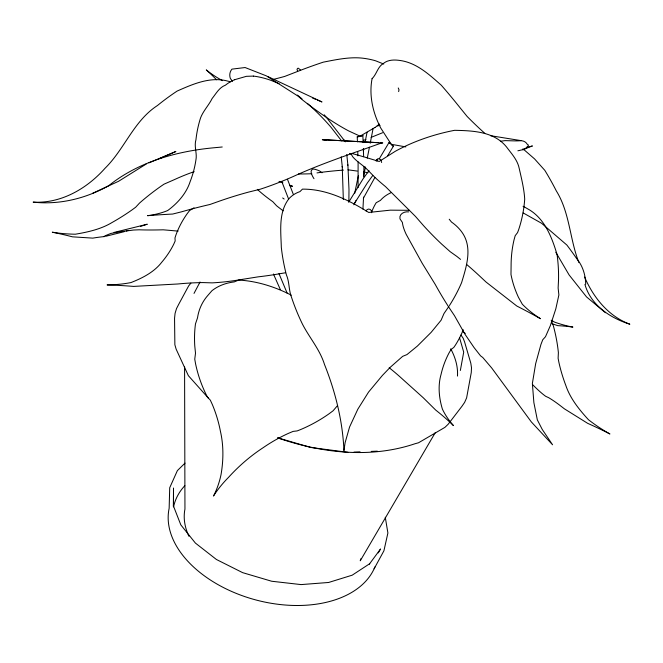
<?xml version="1.0" encoding="UTF-8"?>
<svg xmlns="http://www.w3.org/2000/svg" width="663" height="663" viewBox="0 0 663 663"><rect width="100%" height="100%" fill="white"/><g stroke="black" fill="none" stroke-linecap="round" stroke-linejoin="round"><path stroke-width="0.99" d="M173.449 506.234L173.507 488.026L173.408 506.723M343.335 199.488L342.249 166.463L342.307 167.018L341.221 156.824M348.871 201.85L348.987 189.535L347.909 165.302L346.782 154.471M358.086 187.521L358.103 161.871M363.813 176.905L363.912 166.803M362.926 209.102L363.564 197.093M460.346 370.476L463.71 352.128L459.467 337.459M363.357 151.065L363.747 149.076M365.114 142.122L367.062 132.186M369.44 147.211L367.269 158.117M370.219 143.233L373.136 128.332M358.335 175.819L354.655 193.455M363.647 175.935L365.462 167.026M360.738 558.818L360.258 560.79L435.26 432.666M381.324 161.018C380.86 158.208 376.02 157.67 376.891 161.192M363.357 198.287L374.885 177.477M353.86 204.809L356.122 200.334M194.019 293.402L200.035 282.007M348.73 202.165L363.133 178.745L368.984 170.615M374.114 568.779L383.91 550.82L387.896 532.994L385.286 517.273M366.1 211.016C367.078 207.809 371.86 208.845 371.62 212.119M387.731 155.664L393.424 146.183L389.123 142.363L389.811 143.341M378.266 552.892L380.529 548.989L369.424 564.031L369.73 563.691L352.202 575.177L328.633 582.47L301.068 584.592L271.673 581.244L242.617 572.641L216.42 559.489L195.394 543.072L180.808 524.856L173.358 505.778M379.244 158.847L389.123 142.363M393.424 146.183L392.877 145.993M354.49 203.367L367.294 183.029L372.763 175.48M448.917 306.372L443.995 313.524L441.086 320.237L431.149 332.354L417.408 346.045L406.958 354.589L402.656 356.346L390.126 367.401L382.452 375.374L368.537 392.115L357.829 409.195L349.567 427.013L345.108 442.693L343.948 450.649C342.68 421.08 335.47 391.982 324.522 364.542C319.839 349.467 309.546 337.898 302.494 324.215C298.168 315.373 294.471 306.24 291.38 296.891C288.662 289.772 289.474 281.957 286.408 274.896A163.305 127.984 62.5 0 1 281.319 247.332C280.888 231.263 278.327 212.74 288.687 199.016A63.723 39.424 45.3 0 1 299.949 191.624L302.452 189.137C326.428 188.914 348.804 200.06 368.703 212.458L390.267 210.163L409.344 210.304M375.996 160.852L377.172 159.228M190.869 283.126L188.615 285.952L178.745 304.251L176.499 308.618L175.082 313.342L174.551 318.232L174.866 344.743L176.143 349.169L188.375 375.672L208.381 398.123M337.177 405.98L333.091 410.787L329.072 413.778A126.898 105.715 -32.6 0 1 300.231 429.723L297.132 430.925L293.154 431.381L288.529 433.32A144.285 127.097 -28.2 0 0 263.269 447.616C250.457 455.97 238.829 465.998 228.553 477.343A144.924 100.511 -7.3 0 0 213.511 496.023A141.791 108.608 27.1 0 0 221.061 474.468C223.506 460.18 223.68 445.478 220.431 431.348A141.078 133.536 19.5 0 0 212.359 404.579L210.328 400.162L207.494 397.154L205.969 394.236A127.528 118.752 43.8 0 1 195.593 363.904L194.756 359.164L195.502 353.205L194.781 346.053A126.848 111.094 38.9 0 1 195.477 323.884L197.524 317.842A63.83 51.971 33.2 0 1 207.527 295.797L211.92 290.742A63.955 46.377 32.6 0 1 234.279 281.908L238.572 280.084A100.768 62.985 33.3 0 1 291.272 295.151M372.059 78.673C376.758 74.198 377.579 66.756 383.612 63.283C388.294 59.587 394.709 59.645 400.319 60.524C416.704 62.861 429.425 74.728 441.293 85.229A146.54 28.915 53.6 0 1 460.047 107.729L467.108 116.423A122.232 33.639 49.7 0 0 484.786 133.313M185.035 463.114L177.386 470.597L169.711 487.744L169.148 508.314A107.149 68.14 15.1 0 0 253.084 599.186A107.149 68.14 15.1 0 0 374.902 566.948M357.415 141.832L357.241 136.818L362.852 135.476L363.15 142.586M362.91 135.525L360.672 136.271M375.034 127.462L360.075 136.172L348.837 131.009A101.92 19.799 40.5 0 1 303.09 100.395L298.01 96.11L266.402 75.889L245.095 67.535L231.951 69.134L231.138 70.27A141.318 35.885 8.4 0 0 230.343 78.408L232.481 81.367M194.002 207.809L189.527 210.619L187.181 213.701A122.017 96.342 -2.8 0 0 175.712 235.63L174.982 237.976L175.165 240.976L173.714 244.241A124.934 91.386 -3 0 1 161.747 262.225C154.148 272.128 142.412 278.095 130.967 282.571A125.829 77.844 21.9 0 1 107.058 284.916A140.755 33.042 7 0 1 133.628 286.408L177.783 283.988A140.382 50.57 -13.1 0 1 202.928 282.579L212.11 282.869A118.917 40.866 -17.2 0 0 239.989 279.736L258.073 276.861A118.511 36.448 -9.2 0 0 281.593 273.413L285.579 272.758M146.299 163.976L118.677 181.231L92.687 193.264M341.304 140.697L344.163 140.026L345.464 141.667M159.866 158.424L175.861 151.496L148.968 162.849M371.073 137.382L382.601 132.733M234.487 79.751L246.379 76.328L253.374 76.088M194.176 171.667L193.43 171.908A115.942 60.872 -26.4 0 0 174.717 179.482L163.993 184.181L160.595 186.502A116.191 52.891 -34.1 0 0 139.503 203.093L135.675 207.221L132.426 209.616A106.652 48.606 -29.2 0 1 112.254 222.395C101.166 229.149 88.038 232.1 75.358 234.205A107.87 65.538 -8.2 0 1 52.302 232.207A124.18 24.158 5.6 0 1 72.441 236.832L92.803 238.125L95.903 237.627A122.879 3.149 -11.6 0 1 103.652 236.658L104.431 236.608L104 236.451A112.884 3.547 -16.9 0 1 110.895 233.442L119.953 231.71A112.677 4.293 -9.8 0 0 133.47 230.036L139.114 229.796A58.029 5.677 -3.2 0 0 163.214 229.812L171.369 230.509A58.203 8.776 4.2 0 0 178.156 231.089M126.243 231.022L128.158 230.401M140.581 226.381L147.269 224.218L113.995 232.448M105.74 236.285L124.155 231.694M363.341 140.266L365.91 139.661M359.205 136.603L357.241 136.818M377.206 125.887L380.048 125.431M500.408 141.277L505.107 140.622L514.463 140.887A59.96 3.837 6.2 0 0 520.322 140.722C522.941 140.515 525.933 141.799 527.168 144.153L528.461 145.131L527.955 146.051A137.258 29.479 18.9 0 1 522.983 149.631L517.878 150.799M316.989 172.902L319.599 172.537A114.359 26.031 -10.7 0 1 343.434 170.101M311.784 173.714L309.836 173.797A102.956 29.777 -7.4 0 1 298.425 173.979M353.976 452.083L360.059 451.843M371.222 451.404L377.313 451.163M408.64 211.878C404.413 211.273 398.935 213.851 399.971 218.856L402.391 222.436A62.653 19.244 45.1 0 0 406.162 234.288L422.215 263.31L435.185 284.352A157.015 61.949 63.7 0 0 449.605 308.394L454.42 315.571L465.003 334.268L474.111 347.636L480.576 355.857L482.772 357.498L491.706 367.982L531.361 421.958L552.569 444.782L542.259 429.467L537.337 419.886L533.872 402.59L532.372 383.463L535.663 363.664L540.942 344.445L542.757 339.729L545.492 336.721L550.348 325.624L555.793 308.941L558.884 294.944L558.13 287.999L558.528 279.993A164.3 148.984 46.6 0 0 557.069 254.584C551.865 237.105 544.497 217.912 527.466 208.729A61.071 49.211 17.8 0 0 523.049 206.284M326.279 140.175L322.375 139.661L378.465 142.686M322.375 139.661L380.429 142.81M357.249 171.071L348 169.811M347.884 452.323L310.64 447.45L277.656 437.812M405.839 146.904L391.253 144.302L380.827 128.166A100.32 73.676 31.7 0 1 372.084 78.682M490.496 135.683L520.886 140.597M289.69 185.557L292.507 186.27L289.607 185.217M277.855 437.961C321.663 453.044 370.41 458.763 415.021 443.738L418.535 442.768L444.906 427.37L448.171 424.237L461.854 406.411L464.614 402.408L466.611 397.899L471.269 372.515L471.501 367.783L470.813 363.2L464.622 342.05L463.188 338.271L460.976 335.064M278.999 181.372L282.844 182.764M552.006 323.701L557.699 325.649A116.34 19.65 16.9 0 1 572.907 327.083A102.889 53.313 39 0 1 554.525 322.094L551.624 320.436M312.604 98.074L315.422 99.235M317.295 100.014L321.986 101.953L268.225 76.742M279.098 83.671L270.976 80.356A63.035 35.446 32.4 0 0 253.374 76.088M349.567 153.41L351.274 154.264L352.65 156.65A64.916 9.332 26.6 0 0 360.017 163.438L365.321 167.582L374.752 177.22A65.289 16.393 35.4 0 0 385.51 186.61L415.494 216.453L423.698 225.826A146.133 55.593 53.9 0 0 441.74 244.166L450.169 251.683L456.79 256.374A168.949 66.83 48.7 0 1 460.536 259.382M383.761 64.046L375.614 60.805A58.651 29.155 -8.2 0 0 364.841 58.468C351.125 56.363 336.696 59.546 323.246 62.165A142.876 35.752 -21.9 0 0 302.146 69.673L284.783 76.402A119.846 37.219 -17.1 0 1 273.736 79.295M522.958 148.81L534.577 158.921L544.812 170.341A155.001 77.936 65.1 0 1 556.323 190.911C569.857 212.682 569.699 239.268 578.915 262.598M391.941 145.28L392.446 145.686M605.493 312.745L586.548 296.925L569.086 274.913L555.801 252.255M300.629 70.104L298.358 68.198L297.604 68.38L296.999 69.375L297.637 71.156M532.72 384.747L534.726 386.761A116.332 15.067 54.7 0 0 545.699 396.317L548.707 397.709A131.125 22.152 50.1 0 1 560.384 405.723L564.379 408.814L587.667 423.342A132.351 33.755 30.5 0 1 609.919 433.967A114.948 77.571 35.2 0 1 588.504 419.762C579.288 409.717 570.255 398.604 565.854 385.543A113.274 68.62 61 0 1 558.876 362.247L558.113 358.277L558.387 352.65A119.821 76.22 66 0 0 553.381 325.889L551.218 320.229M324.207 114.807L325.309 116.017M325.856 116.622L345.332 141.758M449.224 219.229L451.495 222.047A63.441 45.391 -10.1 0 1 463.056 233.882C472.429 248.849 466.246 267.23 461.597 282.653A164.731 145.827 -22.3 0 1 449.456 305.527M341.428 140.689L331.177 127.462A108.666 46.741 39.3 0 0 307.317 103.37M278.982 273.612L287.195 293.245M273.438 274.001L280.358 289.623M584.617 277.059C593.377 297.496 608.385 316.259 629.85 324.207C610.283 318.049 590.816 305.204 584.957 284.477L585.736 284.12C585.479 275.021 582.777 265.913 576.851 258.877A145.935 17.81 46.1 0 0 566.857 245.028L541.572 223.265L524.955 213.925A58.062 0.953 28.2 0 0 523.148 212.964M398.248 87.972L398.993 89.712A98.124 70.419 9.4 0 1 398.645 91.602M281.725 181.38L288.654 199.182M287.46 179.267L293.394 194.532M347.843 164.747L347.909 165.302M381.548 161.772L381.615 162.518M357.755 151.852L357.896 155.863M363.349 148.645L363.622 156.708M184.579 366.805L184.952 509.093A91.709 58.162 15.1 0 0 188.947 536.284M283.209 210.834A87.019 34.783 36.9 0 1 276.587 205.77L272.808 201.693A56.91 17.346 31.2 0 1 257.36 189.369M465.285 333.439A60.167 13.086 31.6 0 1 462.31 331.21M371.454 212.715A88.999 65.388 20.1 0 1 376.194 202.721L380.413 200.408A56.952 38.197 28.1 0 1 390.805 192.809M389.164 367.725A144.244 84.201 42.7 0 1 402.806 379.385L423.135 397.643L435.724 410.09A144.476 52.211 25.4 0 1 453.434 425.58A134.581 82.113 0.3 0 1 442.403 409.121C438.989 397.899 437.779 385.651 441.077 374.313A134.34 108.517 18.2 0 1 449.008 352.981L451.006 349.567L453.848 347.371L455.415 345.091A124.006 105.193 10.5 0 0 463.263 329.76M313.989 178.712A53.181 13.401 33.6 0 1 311.146 171.054L312.024 169.62A53.057 6.149 34.3 0 1 317.792 170.209L319.467 170.88A107.613 1.707 35.2 0 0 322.003 172.778M282.662 197.972A94.751 53.38 32.4 0 1 284.137 199.033M363.647 171.966A114.086 40.451 -7.2 0 1 368.031 172.72M222.503 80.654A106.552 67.518 2.5 0 1 206.292 69.913A118.031 19.534 33.7 0 1 216.577 79.775M523.024 149.846A116.796 31.667 -2.1 0 1 532.414 145.951A104.489 66.83 35.8 0 1 526.704 147.302M234.487 79.751A63.317 43.236 24.8 0 0 225.395 85.204C219.204 87.483 216.072 93.657 212.143 98.497C208.746 105.342 203.218 110.903 200.549 117.948A149.44 128.249 7.9 0 0 195.966 139.636C194.077 145.893 196.621 151.744 196.207 157.811A152.523 121.868 3.9 0 1 190.157 181.587C186.378 193.43 177.585 203.292 167.673 210.544A134.456 75.159 30.5 0 1 147.576 215.682A142.893 14.984 0 0 1 172.662 214.05L181.579 211.812A153.36 42.896 -12.2 0 1 209.939 204.486L219.229 201.196A173.068 68.082 -22.2 0 1 248.401 192.137L260.211 189.22A148.777 57.573 -27.4 0 0 293.245 176.507C321.522 163.562 351.407 153.766 380.479 143.357L380.719 142.81L382.758 142.926A111.716 4.434 5.1 0 1 380.206 143.283M297.339 95.074A108.666 46.741 39.3 0 1 301.996 98.845M222.238 146.987A59.338 2.818 -4.4 0 1 214.431 147.725C176.996 151.123 138.418 161.83 108.74 185.681C85.784 198.535 59.446 205.049 33.15 202.124C61.145 203.74 86.977 188.59 105.044 168.261C124.611 149.092 133.744 120.848 157.463 105.516A157.769 102.392 -35.7 0 1 177.145 91.063C192.875 84.102 210.461 76.303 227.956 81.159A57.059 40.111 -11.3 0 1 230.492 81.822M379.352 124.022A98.124 70.419 9.4 0 1 375.051 127.478M352.244 153.592A109.188 1.898 18.1 0 1 366.374 157.595L379.219 161.482L395.314 151.28A113.066 59.587 -14 0 1 454.611 130.321C472.868 130.694 493.877 131.448 506.457 146.871C511.397 153.543 517.488 159.874 519.179 168.286C521.491 178.48 524.101 188.856 524.706 199.132A155.689 137.357 25.3 0 1 518.665 229.647L517.571 232.597L515.192 235.68L514.016 239.956A155.159 128.075 27.9 0 0 511.098 265.896L510.982 274.449A140.067 106.461 12.4 0 0 518.466 297.322L522.32 304.226A131.879 83.737 -3.6 0 0 540.469 318.696A146.167 23.246 24 0 0 516.808 306.024L486.112 282.09L479.117 275.551A168.949 66.83 48.7 0 0 466.52 264.346M173.607 506.747A103.262 65.513 15.1 0 1 184.844 485.681M450.724 348.804A137.747 72.284 15 0 1 457.462 376.087"/></g></svg>
